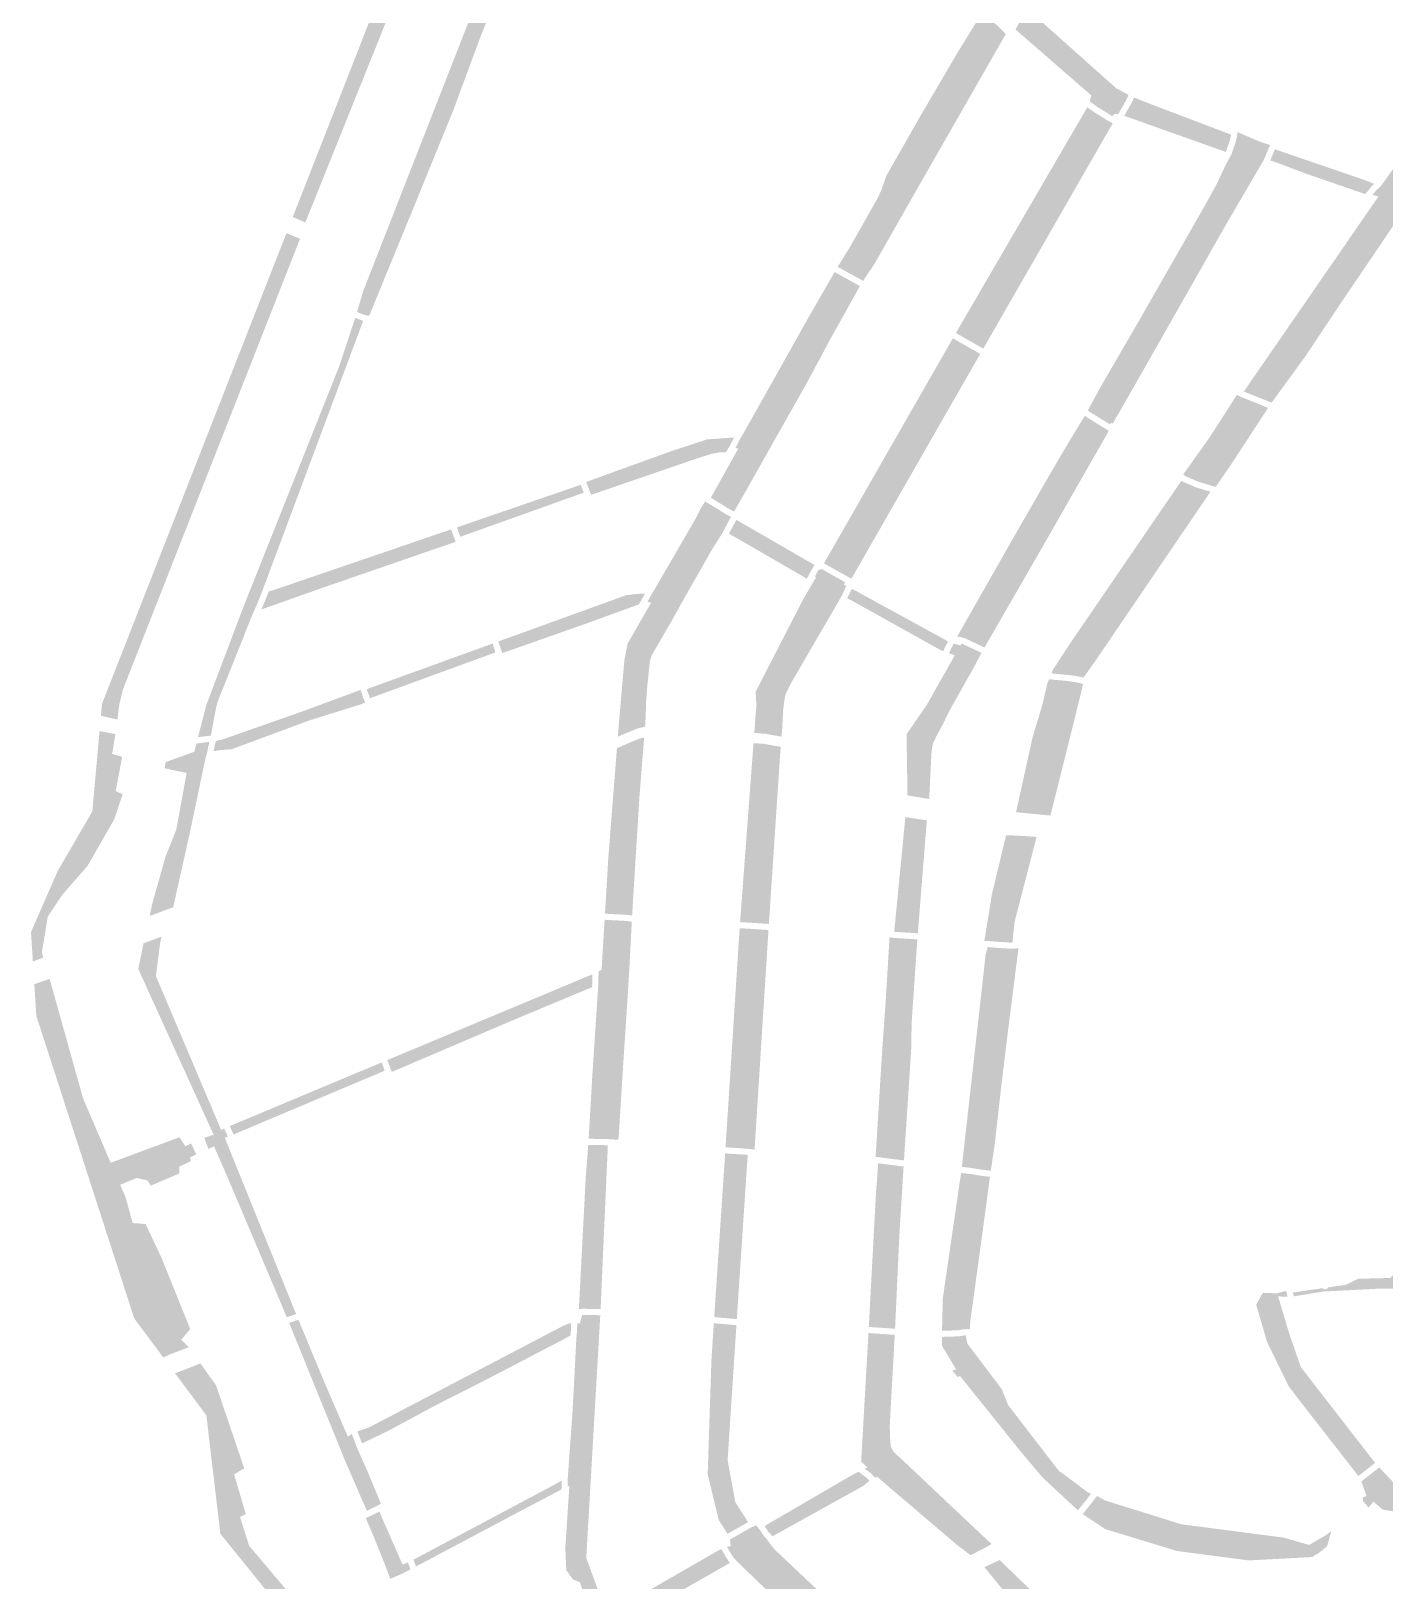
# Model space of a CAD drawing. Header units: inches. Extents: x 120082 to 125693, y 485659 to 489414.
# Drawn here: x 120082 to 121413, y 486638 to 488162 of the extents above; entities that cross this region are included whole.
import ezdxf

# ---------------------------------------------------------------- set-up
doc = ezdxf.new("R2010")
doc.units = ezdxf.units.IN
doc.header["$MEASUREMENT"] = 0

msp = doc.modelspace()

# ---------------------------------------------------------------- hatches: boundary and pattern name
for points in [[(120339.1593, 487978.9727), (120382.2287, 488088.8195), (120465.4155, 488301.3516), (120468.7251, 488302.6246), (120468.7413, 488302.6309), (120476.1343, 488283.3093), (120351.5389, 487973.6205), (120339.1593, 487978.9727)], [(120460.1432, 487993.4367), (120414.3008, 487881.8298), (120414.0523, 487881.8571), (120410.5638, 487882.4765), (120410.261, 487882.5302), (120402.7121, 487885.452), (120402.3985, 487885.5957), (120408.4233, 487906.1271), (120533.0836, 488224.5092), (120533.1197, 488224.4949), (120533.221, 488224.4597), (120533.3054, 488224.4311), (120542.9812, 488221.1759), (120543.1182, 488221.1297), (120543.2031, 488221.1025), (120543.3088, 488221.0725), (120549.5288, 488219.4301), (120524.8188, 488158.85), (120524.7893, 488158.7745), (120524.7844, 488158.7605), (120503.928, 488102.5517), (120503.9229, 488102.5377), (120503.9179, 488102.523), (120497.6867, 488085.46), (120460.1767, 487993.5185), (120460.174, 487993.512), (120460.1432, 487993.4367)], [(120911.6288, 487933.2955), (120900.1389, 487916.159), (120896.3331, 487918.3342), (120896.3172, 487918.3432), (120896.2751, 487918.3669), (120877.177, 487928.878), (120877.1364, 487928.9004), (120875.2012, 487930.0137), (120886.6992, 487948.6868), (120886.7064, 487948.6988), (120886.7556, 487948.7836), (120886.7978, 487948.8566), (120899.3566, 487970.8272), (120899.3638, 487970.8401), (120914.2886, 487997.2522), (120914.3221, 487997.3131), (120914.3838, 487997.435), (120917.5413, 488004.0447), (120917.5666, 488004.099), (120917.6417, 488004.2804), (120917.6572, 488004.3223), (120923.359, 488020.1704), (120957.443, 488079.8341), (120993.1337, 488140.7912), (120993.1369, 488140.7967), (120993.1754, 488140.8602), (121018.0344, 488181.0021), (121021.3184, 488177.5723), (121021.4118, 488177.4789), (121021.9308, 488176.9826), (121037.0265, 488162.5454), (121037.5638, 488162.0141), (121040.6029, 488159.0087), (120951.7101, 488003.7747), (120951.7057, 488003.7669), (120951.6677, 488003.6991), (120911.6288, 487933.2955)], [(121151.5577, 488081.0385), (121150.9523, 488080.0237), (121147.65, 488080.544), (121145.3794, 488078.0968), (121144.739, 488078.4252), (121130.9939, 488086.9754), (121123.9496, 488091.9654), (121123.0681, 488092.5943), (121124.7033, 488098.46), (121050.057, 488163.409), (121050.3502, 488163.9179), (121050.3539, 488163.9247), (121058.0866, 488177.424), (121058.1288, 488177.5002), (121058.154, 488177.55), (121061.346, 488183.7936), (121149.0411, 488105.6701), (121161.241, 488099.0016), (121161.1456, 488098.7834), (121158.6367, 488093.3111), (121151.5577, 488081.0385)], [(121257.0645, 488043.161), (121256.9557, 488042.9631), (121157.0199, 488078.4983), (121163.9046, 488090.4342), (121163.9513, 488090.5183), (121164.0328, 488090.6829), (121164.0383, 488090.6944), (121166.6114, 488096.3065), (121166.6166, 488096.318), (121166.6331, 488096.355), (121166.6784, 488096.4584), (121186.1786, 488088.792), (121262.1095, 488059.9982), (121262.062, 488059.3581), (121260.7373, 488053.9204), (121257.0645, 488043.161)], [(121145.7326, 488071.1722), (121018.3644, 487849.5703), (121015.0735, 487851.4691), (121015.0621, 487851.4757), (120991.4456, 487864.9561), (121120.6953, 488086.9169), (121127.5986, 488082.0268), (121127.7479, 488081.9276), (121141.6748, 488073.2643), (121141.7718, 488073.2083), (121141.8444, 488073.1663), (121141.8907, 488073.142), (121145.7326, 488071.1722)], [(121149.5897, 487782.8448), (121145.9799, 487775.9967), (121145.927, 487775.9029), (121144.5022, 487776.6143), (121142.8042, 487775.2282), (121142.0082, 487775.7488), (121141.9511, 487775.7853), (121141.9364, 487775.7944), (121125.1168, 487786.1262), (121124.9814, 487786.2172), (121121.1763, 487788.7716), (121134.5226, 487813.2358), (121134.5621, 487813.3059), (121134.5741, 487813.3276), (121172.4586, 487878.5455), (121172.5047, 487878.6239), (121172.5162, 487878.6438), (121172.5567, 487878.7156), (121180.5865, 487892.7849), (121236.6579, 487990.7943), (121236.6823, 487990.8373), (121236.6998, 487990.8689), (121247.8662, 488011.1562), (121247.8835, 488011.1879), (121247.9529, 488011.3263), (121257.0545, 488030.6836), (121262.4492, 488040.4997), (121262.4653, 488040.5297), (121262.5523, 488040.7058), (121262.6274, 488040.8872), (121262.6525, 488040.9571), (121262.6592, 488040.9755), (121266.4599, 488052.1097), (121266.4914, 488052.2073), (121266.5351, 488052.369), (121266.5424, 488052.3969), (121267.8936, 488057.9439), (121267.9508, 488058.1786), (121267.9574, 488058.2065), (121267.9958, 488058.3991), (121268.0216, 488058.5938), (121268.0277, 488058.666), (121268.3159, 488062.5389), (121290.3657, 488053.0926), (121290.4236, 488053.0683), (121290.5471, 488053.0174), (121290.6816, 488052.9715), (121290.733, 488052.9542), (121298.6331, 488050.3978), (121300.6668, 488049.6465), (121299.7575, 488047.9676), (121299.7495, 488047.9537), (121299.6627, 488047.7776), (121299.6317, 488047.7065), (121299.5373, 488047.4833), (121297.4959, 488042.6519), (121297.4657, 488042.5806), (121297.4447, 488042.53), (121297.4209, 488042.4705), (121295.7446, 488038.2944), (121295.6175, 488038.04), (121293.4756, 488033.7546), (121257.0988, 487971.4405), (121257.0563, 487971.3674), (121257.0389, 487971.3373), (121257.0007, 487971.2705), (121193.3886, 487859.3393), (121193.3869, 487859.3364), (121193.3489, 487859.2695), (121151.7852, 487786.3272), (121150.2617, 487783.9233), (121149.7096, 487783.0519), (121149.6964, 487783.0309), (121149.5981, 487782.8609), (121149.5897, 487782.8448)], [(121395.08, 488002.7369), (121393.8908, 488001.5555), (121334.4467, 488022.1192), (121334.3702, 488022.1471), (121303.9851, 488033.5871), (121303.7994, 488033.6502), (121303.6099, 488033.7011), (121303.598, 488033.7036), (121300.5122, 488034.4111), (121301.1296, 488035.6477), (121301.1665, 488035.7219), (121301.2159, 488035.8239), (121301.2671, 488035.9458), (121301.2914, 488036.0052), (121301.3125, 488036.0576), (121302.9929, 488040.2447), (121303.0137, 488040.2952), (121305.1025, 488045.2369), (121305.2737, 488045.5529), (121393.6715, 488015.284), (121402.9528, 488011.548), (121400.4686, 488009.368), (121400.3971, 488009.3032), (121400.2583, 488009.1644), (121400.1288, 488009.0168), (121400.0713, 488008.9446), (121395.9603, 488003.6115), (121395.08, 488002.7369)], [(121335.668, 487842.6758), (121302.0463, 487796.497), (121298.5342, 487797.8375), (121297.8969, 487798.0806), (121288.2491, 487801.9957), (121288.2319, 487802.0028), (121288.1787, 487802.0237), (121274.643, 487807.42), (121407.133, 487999.2143), (121401.3511, 488000.7759), (121404.6458, 488005.0499), (121408.0503, 488008.0375), (121408.1217, 488008.1022), (121408.2606, 488008.241), (121408.3512, 488008.3422), (121410.6499, 488011.0305), (121410.8489, 488011.2633), (121410.8887, 488011.3091), (121411.0082, 488011.4648), (121411.0111, 488011.4692), (121430.7393, 488039.0875), (121439.8044, 488030.7311), (121439.8388, 488030.6999), (121440.6712, 488029.9562), (121444.6796, 488026.3747), (121444.7326, 488026.3277), (121444.8174, 488026.2541), (121444.8273, 488026.2456), (121448.1301, 488023.5096), (121448.1936, 488023.4569), (121453.2053, 488018.3625), (121458.1716, 488013.0436), (121444.9824, 488000.9302), (121444.9615, 488000.9108), (121444.8226, 488000.772), (121444.6931, 488000.6245), (121444.6851, 488000.6145), (121429.4422, 487981.8904), (121429.4343, 487981.8804), (121429.3225, 487981.7347), (121429.2774, 487981.6699), (121383.264, 487913.7853), (121383.2204, 487913.7211), (121371.6943, 487896.7511), (121371.6511, 487896.6883), (121371.6362, 487896.666), (121371.5849, 487896.5882), (121335.668, 487842.6758)], [(120150.4556, 487488.6514), (120151.5116, 487500.385), (120332.9225, 487963.066), (120332.9988, 487963.0319), (120333.0131, 487963.0257), (120333.1111, 487962.9846), (120333.1801, 487962.9564), (120346.2699, 487957.6505), (120346.326, 487957.6265), (120172.0661, 487514.3886), (120168.48, 487499.3482), (120166.6404, 487484.9078), (120151.7203, 487488.3223), (120151.6313, 487488.3441), (120150.4556, 487488.6514)], [(120784.0477, 487708.1546), (120773.1977, 487689.3602), (120768.5681, 487691.8073), (120768.5525, 487691.8169), (120750.5513, 487702.9236), (120750.5416, 487702.9294), (120750.4586, 487702.9781), (120750.4266, 487702.9966), (120777.4242, 487751.44), (120774.6889, 487751.8378), (120779.3268, 487761.0771), (120780.2278, 487762.5703), (120782.2073, 487765.8508), (120782.2281, 487765.8861), (120782.2748, 487765.9669), (120782.3057, 487766.0208), (120805.0823, 487806.5631), (120813.8393, 487822.1506), (120813.8696, 487822.204), (120847.1378, 487881.4862), (120847.1545, 487881.5158), (120847.1846, 487881.5685), (120872.1283, 487924.8587), (120874.1683, 487923.6849), (120874.1949, 487923.67), (120874.2179, 487923.657), (120893.3546, 487913.1248), (120893.3606, 487913.1214), (120897.0075, 487911.0371), (120868.4634, 487859.9171), (120868.439, 487859.8737), (120868.4369, 487859.8697), (120844.2157, 487814.747), (120844.1836, 487814.6887), (120844.1814, 487814.6847), (120811.1317, 487756.2595), (120811.1285, 487756.254), (120811.0971, 487756.1976), (120808.5788, 487751.7238), (120798.1392, 487733.1781), (120798.1076, 487733.1214), (120784.0477, 487708.1546)], [(120408.3995, 487876.8167), (120308.5752, 487609.6634), (120308.6026, 487609.6653), (120307.7335, 487607.4972), (120303.9548, 487598.0703), (120301.9705, 487593.6967), (120299.9566, 487589.2578), (120299.9032, 487589.1299), (120299.8811, 487589.0763), (120298.218, 487584.9069), (120275.6308, 487528.2818), (120275.6263, 487528.2699), (120275.6045, 487528.2164), (120265.9133, 487504.2162), (120265.8877, 487504.1505), (120265.8246, 487503.9646), (120265.813, 487503.9257), (120264.2216, 487498.418), (120264.1822, 487498.2673), (120264.1656, 487498.1917), (120262.3466, 487489.381), (120262.3333, 487489.312), (120258.6506, 487469.0928), (120255.3097, 487468.7009), (120254.2865, 487468.5808), (120254.2357, 487468.5751), (120254.2305, 487468.5746), (120245.944, 487467.6178), (120254.2046, 487499.3561), (120289.9487, 487593.9608), (120384.6677, 487831.7661), (120400.5997, 487879.8352), (120408.3664, 487876.8289), (120408.392, 487876.8193), (120408.3995, 487876.8167)], [(120978.7849, 487780.6848), (120888.7765, 487623.5492), (120885.0617, 487625.3222), (120884.9463, 487625.3772), (120861.6713, 487638.4968), (120988.4442, 487859.7597), (120988.457, 487859.7525), (121012.0793, 487846.2688), (121015.3745, 487844.3675), (120978.7868, 487780.6882), (120978.7849, 487780.6848)], [(121260.4492, 487733.1391), (121247.073, 487713.8106), (121245.2907, 487714.1837), (121244.3179, 487714.3874), (121229.3782, 487718.9322), (121216.5714, 487724.4639), (121216.7578, 487724.7245), (121215.1704, 487726.1694), (121215.3815, 487726.4835), (121219.9545, 487732.6856), (121219.978, 487732.7179), (121219.9951, 487732.742), (121221.2364, 487734.5101), (121223.547, 487737.8006), (121223.5545, 487737.8116), (121223.5637, 487737.825), (121241.5421, 487763.1354), (121241.6219, 487763.2536), (121267.841, 487804.153), (121271.1547, 487802.4119), (121271.4979, 487802.2315), (121271.6544, 487802.1549), (121271.7823, 487802.1004), (121285.9925, 487796.4357), (121286.0097, 487796.4287), (121286.0631, 487796.4076), (121295.1627, 487792.7142), (121295.6694, 487792.5085), (121295.7279, 487792.4856), (121298.5704, 487791.4007), (121260.4927, 487733.2038), (121260.4492, 487733.1391)], [(121064.4164, 487633.4911), (121019.6295, 487555.7972), (121017.0428, 487556.9492), (121016.7959, 487557.059), (121000.7691, 487564.5656), (121000.5713, 487564.6583), (121000.5377, 487564.6738), (121000.3563, 487564.749), (121000.1704, 487564.8122), (121000.1108, 487564.8295), (120994.9589, 487566.2781), (120994.8288, 487566.3117), (120994.6362, 487566.3499), (120994.5143, 487566.3675), (120992.7737, 487566.5824), (121029.579, 487631.2821), (121049.4166, 487666.1543), (121049.4252, 487666.1691), (121092.0808, 487740.1692), (121099.905, 487753.2968), (121118.1733, 487783.5601), (121121.8225, 487781.1102), (121121.9097, 487781.054), (121121.9244, 487781.0449), (121122.027, 487780.9817), (121138.7593, 487770.7036), (121138.8771, 487770.6265), (121141.8422, 487768.6873), (121073.7335, 487649.6543), (121073.7288, 487649.6459), (121064.4164, 487633.4911)], [(120768.2281, 487752.5577), (120765.2192, 487747.4898), (120760.0162, 487747.6504), (120760.0098, 487747.6505), (120759.8198, 487747.6505), (120759.624, 487747.6376), (120759.4293, 487747.612), (120759.406, 487747.6077), (120751.7358, 487746.2815), (120751.5666, 487746.2473), (120751.377, 487746.1966), (120751.3551, 487746.1899), (120737.6516, 487741.9233), (120737.5683, 487741.896), (120632.7271, 487705.8614), (120631.085, 487709.9476), (120631.0281, 487710.0892), (120628.106, 487717.7158), (120628.1023, 487717.7255), (120627.8202, 487718.5282), (120709.2987, 487747.9942), (120734.2079, 487756.2671), (120746.2707, 487760.2734), (120768.6241, 487761.9268), (120773.2103, 487762.268), (120768.9263, 487753.7336), (120768.2281, 487752.5577)], [(120625.4087, 487707.9837), (120503.9593, 487664.6121), (120503.9502, 487664.6382), (120500.5833, 487673.7991), (120500.5782, 487673.8159), (120622.4482, 487715.7155), (120622.455, 487715.6961), (120622.4772, 487715.6349), (120622.4838, 487715.6176), (120625.4087, 487707.9837)], [(121128.4574, 487542.3268), (121116.9, 487526.0274), (121116.193, 487526.301), (121116.1676, 487526.3106), (121115.9817, 487526.3738), (121115.7921, 487526.4247), (121115.7021, 487526.4442), (121108.5478, 487527.8841), (121108.4454, 487527.9029), (121108.3239, 487527.9205), (121099.5531, 487529.0044), (121099.48, 487529.0125), (121099.4444, 487529.0152), (121092.0794, 487529.6546), (121089.1169, 487529.9502), (121085.3898, 487530.3538), (121086.3897, 487533.0355), (121104.0643, 487560.197), (121158.3037, 487639.4444), (121213.091, 487719.4925), (121213.1997, 487719.4198), (121213.3696, 487719.3216), (121213.5457, 487719.2348), (121213.5949, 487719.2129), (121227.1045, 487713.378), (121227.1541, 487713.3571), (121227.286, 487713.3031), (121227.4711, 487713.2402), (121241.8043, 487708.8799), (121196.185, 487641.8465), (121128.4574, 487542.3268)], [(120668.0679, 487472.0086), (120658.9522, 487468.0783), (120659.8279, 487479.4382), (120665.2874, 487542.7229), (120668.365, 487559.2916), (120691.6439, 487599.8206), (120688.1024, 487600.8135), (120691.7512, 487607.3796), (120691.7971, 487607.4593), (120692.6915, 487608.9583), (120693.288, 487609.9581), (120695.4699, 487613.6149), (120695.4984, 487613.663), (120695.5163, 487613.694), (120695.5685, 487613.7847), (120736.2795, 487683.9087), (120736.3256, 487683.9882), (120736.3773, 487684.079), (120736.4642, 487684.255), (120736.4673, 487684.2627), (120737.9418, 487687.5378), (120739.9955, 487691.507), (120744.7641, 487699.3274), (120747.4317, 487697.7974), (120747.4803, 487697.7673), (120765.5019, 487686.6481), (120765.6022, 487686.5905), (120765.6626, 487686.5558), (120765.6755, 487686.549), (120770.2561, 487684.1276), (120767.4435, 487678.9951), (120767.4321, 487678.9739), (120761.5176, 487667.9722), (120758.4961, 487663.0251), (120758.4676, 487662.9793), (120752.0314, 487652.8553), (120752.0159, 487652.8307), (120751.9578, 487652.7334), (120728.8205, 487612.2112), (120725.038, 487605.5868), (120725.022, 487605.5582), (120710.5824, 487579.6145), (120710.5546, 487579.566), (120710.5297, 487579.5225), (120692.2894, 487548.1417), (120692.2378, 487548.0491), (120692.1509, 487547.873), (120692.0758, 487547.6916), (120692.0183, 487547.5246), (120690.4929, 487542.6172), (120690.4871, 487542.5983), (120690.4361, 487542.4086), (120690.3978, 487542.2161), (120690.3732, 487542.0325), (120687.8528, 487517.4374), (120687.8517, 487517.4264), (120687.8458, 487517.3593), (120686.7873, 487503.4474), (120686.7825, 487503.3802), (120686.7746, 487503.2513), (120686.2572, 487487.4892), (120685.7817, 487479.015), (120685.6627, 487477.916), (120679.908, 487476.5007), (120678.2849, 487476.1014), (120678.0289, 487476.0312), (120677.719, 487475.9261), (120677.5982, 487475.8789), (120668.1669, 487472.0502), (120668.0679, 487472.0086)], [(120847.0312, 487627.5161), (120844.7681, 487623.4143), (120815.6827, 487640.3037), (120796.8631, 487651.232), (120796.8445, 487651.2427), (120768.1484, 487667.6337), (120772.7117, 487676.1219), (120775.5086, 487681.226), (120814.5072, 487658.7408), (120852.2868, 487636.9585), (120851.1315, 487635.0629), (120851.056, 487634.9318), (120850.9285, 487634.6966), (120847.226, 487627.869), (120847.0312, 487627.5161)], [(120371.9903, 487615.68), (120308.3319, 487593.194), (120309.4475, 487595.6524), (120309.5, 487595.7755), (120310.2839, 487597.7314), (120314.7052, 487608.7616), (120315.5757, 487610.8551), (120318.9751, 487611.7489), (120367.9564, 487628.4871), (120368.3339, 487628.6096), (120368.3901, 487628.628), (120368.46, 487628.6517), (120368.5199, 487628.6727), (120369.1923, 487628.9094), (120494.9011, 487671.87), (120494.9231, 487671.805), (120498.2992, 487662.6192), (120498.3036, 487662.6067), (120499.3083, 487659.6236), (120372.176, 487615.7437), (120372.0679, 487615.7068), (120372.0474, 487615.6998), (120371.9903, 487615.68)], [(120858.7308, 487633.2658), (120879.1702, 487621.7447), (120882.0885, 487620.0997), (120882.1467, 487620.0676), (120882.2694, 487620.0056), (120882.3969, 487619.9448), (120881.2978, 487617.3326), (120883.6198, 487616.1644), (120883.5816, 487616.0883), (120879.109, 487606.5302), (120879.013, 487606.3596), (120876.4201, 487601.7546), (120876.3996, 487601.7185), (120830.0004, 487521.9177), (120829.9554, 487521.84), (120829.9027, 487521.7473), (120829.8748, 487521.692), (120825.1656, 487512.434), (120825.1074, 487512.313), (120825.0426, 487512.1589), (120824.0208, 487509.5248), (120823.5102, 487508.2085), (120823.4998, 487508.181), (120823.4366, 487507.9952), (120823.3857, 487507.8055), (120823.3474, 487507.613), (120823.3362, 487507.5398), (120821.624, 487495.3233), (120821.6095, 487495.2017), (120821.5992, 487495.0673), (120820.5536, 487475.5285), (120819.9214, 487468.1747), (120816.9599, 487468.6133), (120816.1569, 487468.7548), (120803.8936, 487470.9177), (120803.841, 487470.9266), (120803.5166, 487470.9694), (120803.3932, 487470.9801), (120793.4148, 487471.7168), (120793.2115, 487471.7277), (120793.2082, 487471.7277), (120793.1391, 487471.7301), (120793.1445, 487472.0255), (120795.2001, 487499.361), (120794.4584, 487512.2288), (120820.6064, 487563.0785), (120840.508, 487601.7811), (120851.0563, 487619.962), (120854.0234, 487625.0762), (120852.7602, 487625.4866), (120856.2949, 487632.0047), (120856.5964, 487632.4993), (120858.0347, 487632.0028), (120858.7308, 487633.2658)], [(120625.5747, 487578.486), (120545.3191, 487550.2532), (120544.2022, 487552.9928), (120544.1966, 487553.0064), (120541.4176, 487561.5776), (120541.3843, 487561.6727), (120667.166, 487607.1786), (120677.8459, 487608.4396), (120685.6592, 487608.769), (120682.5332, 487603.1444), (120682.5101, 487603.1038), (120682.4864, 487603.0616), (120681.6396, 487601.5929), (120679.6757, 487598.1864), (120671.7942, 487595.2611), (120671.7739, 487595.2537), (120671.7617, 487595.2492), (120625.5747, 487578.486)], [(120979.1903, 487552.5831), (120979.0344, 487552.2954), (120975.7261, 487553.5472), (120888.466, 487602.1728), (120884.5193, 487603.9338), (120888.879, 487613.2503), (120889.0113, 487613.4231), (120894.069, 487610.8241), (120981.4167, 487563.0547), (120983.5662, 487561.8025), (120983.4518, 487561.5524), (120979.1903, 487552.5831)], [(120538.559, 487550.9469), (120415.117, 487505.8628), (120415.1004, 487505.9041), (120411.8931, 487514.7973), (120411.8919, 487514.8005), (120535.7404, 487559.631), (120538.5049, 487551.1056), (120538.5233, 487551.0507), (120538.559, 487550.9469)], [(120989.1334, 487559.5476), (120995.9199, 487557.8586), (120997.2062, 487559.4129), (120998.2492, 487559.1196), (121014.1248, 487551.6838), (121014.2766, 487551.6128), (121014.3101, 487551.5973), (121014.3286, 487551.5889), (121016.7184, 487550.5248), (121008.7989, 487535.637), (121008.7636, 487535.5724), (120985.2071, 487493.7955), (120985.175, 487493.737), (120985.1246, 487493.6385), (120978.7034, 487480.4901), (120972.1207, 487468.1463), (120972.119, 487468.1429), (120972.06, 487468.0237), (120972.0337, 487467.9703), (120969.1776, 487461.9911), (120969.1524, 487461.937), (120969.0772, 487461.7556), (120969.0141, 487461.5697), (120968.9686, 487461.4023), (120968.1343, 487457.9476), (120968.129, 487457.9254), (120968.0906, 487457.7329), (120968.0825, 487457.6805), (120967.5324, 487453.9457), (120967.5149, 487453.8034), (120967.5041, 487453.6596), (120965.1451, 487406.8774), (120959.2386, 487407.7685), (120958.8076, 487407.8422), (120944.7641, 487410.2415), (120944.7379, 487410.246), (120944.4134, 487410.2888), (120944.0869, 487410.3103), (120943.844, 487410.3104), (120942.907, 487470.3892), (120962.8151, 487499.3595), (120990.3566, 487548.0276), (120984.684, 487550.163), (120988.8813, 487558.9971), (120988.9, 487559.0371), (120989.1334, 487559.5476)], [(120268.9081, 487454.9234), (120261.3201, 487453.8907), (120262.5465, 487460.118), (120262.8776, 487461.2826), (120263.6077, 487463.8517), (120270.1616, 487465.3833), (120270.3491, 487465.4335), (120270.4726, 487465.4738), (120347.6165, 487492.5485), (120347.6617, 487492.5648), (120405.7697, 487514.0102), (120406.2579, 487512.7339), (120409.4753, 487503.8153), (120409.4887, 487503.7768), (120409.5151, 487503.7092), (120409.7784, 487503.0575), (120410.3887, 487501.5466), (120404.5459, 487499.3691), (120404.4389, 487499.3292), (120355.4374, 487484.0684), (120279.2996, 487455.8071), (120268.9081, 487454.9234)], [(121105.4304, 487474.3053), (121084.4364, 487390.5002), (121075.8891, 487391.3586), (121074.9518, 487391.4527), (121074.9435, 487391.4536), (121074.9264, 487391.4552), (121061.9839, 487392.6882), (121061.9614, 487392.6904), (121050.6018, 487393.8244), (121066.8642, 487467.4992), (121076.5085, 487499.3669), (121081.3662, 487520.4855), (121083.0638, 487524.5054), (121084.0795, 487524.4599), (121088.4834, 487523.9829), (121088.5085, 487523.9803), (121091.5029, 487523.6815), (121091.5058, 487523.6813), (121091.5416, 487523.678), (121098.8715, 487523.0423), (121107.4752, 487521.979), (121113.3321, 487520.8002), (121114.2664, 487520.6122), (121116.4858, 487519.7532), (121116.5111, 487519.7435), (121116.6773, 487519.687), (121116.3766, 487519.1331), (121116.3674, 487519.1162), (121116.2805, 487518.9402), (121116.2054, 487518.7589), (121116.1423, 487518.5729), (121116.0913, 487518.3833), (121116.0783, 487518.3246), (121114.906, 487512.8052), (121105.4419, 487474.3523), (121105.439, 487474.3403), (121105.4304, 487474.3053)], [(120083.5206, 487247.0161), (120081.6615, 487276.0179), (120108.1198, 487336.343), (120141.9866, 487394.5515), (120149.1039, 487473.6324), (120150.7795, 487473.28), (120150.8442, 487473.2662), (120150.8915, 487473.2568), (120150.9721, 487473.2414), (120164.6085, 487470.6005), (120164.6336, 487470.5957), (120164.6886, 487470.5856), (120161.4515, 487451.0405), (120171.3677, 487448.2334), (120164.9805, 487414.5753), (120171.8507, 487411.5115), (120163.676, 487387.0345), (120137.1715, 487340.8893), (120112.4478, 487312.6015), (120098.1786, 487291.1943), (120092.2976, 487256.0083), (120093.8083, 487250.9027), (120093.4789, 487250.7795), (120093.4706, 487250.7763), (120093.463, 487250.7735), (120083.5206, 487247.0161)], [(120674.9343, 487324.5369), (120672.9529, 487292.2055), (120667.6183, 487292.8841), (120667.5345, 487292.8936), (120667.4417, 487292.9008), (120667.4054, 487292.9036), (120646.2616, 487294.0736), (120649.571, 487349.2031), (120656.9246, 487442.9177), (120658.0726, 487456.9867), (120660.1794, 487457.729), (120660.2781, 487457.7648), (120660.4978, 487457.8534), (120671.9786, 487462.8036), (120679.1061, 487465.6971), (120681.0249, 487466.4761), (120684.7628, 487467.3954), (120684.4481, 487462.8952), (120684.4437, 487462.8385), (120684.4415, 487462.8101), (120680.2248, 487409.8274), (120680.2202, 487409.7705), (120680.2167, 487409.7182), (120680.2116, 487409.6316), (120678.046, 487374.7161), (120674.939, 487324.6225), (120674.9343, 487324.5369)], [(120257.0898, 487462.868), (120256.7554, 487461.6909), (120256.7413, 487461.6392), (120256.7048, 487461.5011), (120256.6835, 487461.3983), (120256.6658, 487461.3086), (120256.4077, 487459.9986), (120255.2523, 487454.1312), (120254.7053, 487452.0276), (120253.2101, 487446.2771), (120253.1921, 487446.2042), (120253.1777, 487446.1397), (120241.1889, 487389.1321), (120237.7678, 487372.8646), (120237.7624, 487372.8383), (120237.7544, 487372.7999), (120221.5121, 487300.3056), (120217.5638, 487298.8893), (120214.4512, 487297.7724), (120214.3795, 487297.7461), (120214.3716, 487297.7431), (120203.3993, 487293.5953), (120203.3913, 487293.5922), (120203.3874, 487293.5906), (120203.2905, 487293.5528), (120200.4264, 487292.3987), (120198.6509, 487292.5747), (120198.5482, 487292.6177), (120201.0308, 487304.1319), (120214.0504, 487350.2723), (120224.5105, 487376.2798), (120234.7397, 487432.376), (120213.1091, 487436.9792), (120214.1261, 487443.103), (120242.3848, 487453.2852), (120244.399, 487461.5065), (120245.1219, 487461.5036), (120245.2308, 487461.5051), (120245.4268, 487461.5179), (120245.4777, 487461.5234), (120254.2017, 487462.5309), (120254.8732, 487462.6085), (120254.924, 487462.6141), (120254.9294, 487462.6147), (120257.0898, 487462.868)], [(120813.2236, 487370.2552), (120807.4933, 487284.0203), (120803.6192, 487284.2657), (120803.5745, 487284.2686), (120779.1684, 487285.7923), (120779.1521, 487285.7939), (120792.2149, 487459.7035), (120792.4566, 487461.7457), (120792.7817, 487461.7351), (120802.4052, 487461.0246), (120815.2909, 487458.7521), (120815.3436, 487458.7431), (120815.4269, 487458.7301), (120816.9597, 487458.5031), (120819.1238, 487458.1826), (120818.5016, 487449.6701), (120818.4957, 487449.5941), (120818.4943, 487449.5741), (120813.2236, 487370.2552)], [(120961.2227, 487365.3712), (120953.9638, 487274.5579), (120950.2838, 487275.0057), (120950.2161, 487275.0131), (120950.1234, 487275.0207), (120950.1132, 487275.0216), (120930.7779, 487276.2608), (120930.7575, 487276.2638), (120941.7507, 487389.0129), (120957.2497, 487386.6631), (120957.3693, 487386.6465), (120957.6617, 487386.6094), (120962.8675, 487385.9482), (120961.2227, 487365.3712)], [(121047.0591, 487265.5649), (121046.6815, 487265.5248), (121033.4193, 487266.3546), (121033.3532, 487266.3595), (121023.8906, 487267.1626), (121023.5705, 487267.1898), (121023.4158, 487267.1989), (121023.333, 487267.2005), (121019.4356, 487267.2215), (121026.9025, 487313.4144), (121033.1251, 487338.9033), (121033.13, 487338.9229), (121033.1324, 487338.9327), (121038.7919, 487362.8115), (121040.7768, 487371.1857), (121044.0149, 487371.0786), (121045.4852, 487371.03), (121058.7624, 487370.387), (121070.7796, 487369.4387), (121049.1484, 487285.9534), (121047.0591, 487265.5649)], [(120659.9055, 487077.0102), (120659.3488, 487071.7636), (120649.4881, 487072.3901), (120649.4343, 487072.3935), (120649.3431, 487072.3978), (120649.3061, 487072.3989), (120633.219, 487072.7318), (120633.106, 487072.7341), (120633.0426, 487072.7348), (120630.2155, 487072.7336), (120633.7876, 487134.6557), (120633.7892, 487134.6803), (120639.3839, 487219.5163), (120639.3845, 487219.5256), (120639.77, 487225.1103), (120639.7756, 487225.2181), (120639.7769, 487225.2745), (120639.7951, 487226.5682), (120639.9224, 487235.5471), (120640.1154, 487237.4544), (120642.947, 487238.9935), (120645.9011, 487288.0837), (120645.9156, 487288.0829), (120666.9672, 487286.9178), (120666.9955, 487286.9143), (120672.6123, 487286.1998), (120670.2997, 487241.3289), (120668.795, 487215.7913), (120663.7694, 487139.4175), (120663.7687, 487139.4058), (120663.7639, 487139.3195), (120659.9055, 487077.0102)], [(120204.5317, 487232.7286), (120268.7107, 487081.4636), (120271.6828, 487082.8297), (120275.2653, 487074.8281), (120272.2395, 487073.8503), (120342.4671, 486900.333), (120333.5973, 486897.45), (120333.2664, 486897.3617), (120299.6301, 486976.7764), (120275.9141, 487032.7664), (120261.7318, 487065.2898), (120256.1922, 487062.7981), (120252.0665, 487073.6618), (120261.3221, 487076.7534), (120187.2275, 487239.6269), (120192.3423, 487264.9103), (120195.24, 487265.9806), (120195.2681, 487265.9904), (120195.273, 487265.9924), (120208.3753, 487270.9357), (120209.9212, 487271.4668), (120208.367, 487262.8108), (120204.5317, 487232.7286)], [(120807.1044, 487278.0323), (120793.3975, 487062.1066), (120787.1739, 487062.8444), (120787.1154, 487062.8509), (120787.0262, 487062.8582), (120787.0049, 487062.8598), (120764.8614, 487064.3806), (120764.8486, 487064.3812), (120778.7342, 487279.807), (120778.7404, 487279.8065), (120803.1533, 487278.2824), (120803.1978, 487278.2797), (120807.1044, 487278.0323)], [(120947.4189, 487159.6307), (120940.3514, 487051.4624), (120936.8878, 487051.8821), (120936.6976, 487051.9064), (120915.621, 487054.597), (120915.4386, 487054.6214), (120912.4341, 487055.0226), (120913.8752, 487077.1824), (120913.876, 487077.194), (120913.8807, 487077.2781), (120918.6501, 487155.2663), (120918.6518, 487155.2936), (120922.4197, 487208.8871), (120922.4259, 487208.9716), (120922.4279, 487209.0003), (120922.4325, 487209.0831), (120926.1808, 487270.8644), (120930.0349, 487270.305), (120930.1711, 487270.2884), (120930.2602, 487270.2812), (120930.2741, 487270.28), (120949.6438, 487269.0386), (120949.741, 487269.0267), (120953.5164, 487268.5673), (120947.9523, 487187.8293), (120947.9454, 487187.7407), (120947.9399, 487187.6334), (120947.9395, 487187.5901), (120947.4205, 487159.6574), (120947.4189, 487159.6307)], [(121046.6475, 487259.5159), (121046.844, 487259.5159), (121047.0398, 487259.5286), (121047.0631, 487259.5309), (121053.0954, 487260.171), (121052.8687, 487258.9697), (121052.8568, 487258.9028), (121052.8405, 487258.7913), (121042.443, 487176.936), (121042.4409, 487176.9182), (121035.9207, 487122.9978), (121035.9175, 487122.9731), (121035.9126, 487122.9327), (121029.7348, 487068.0338), (121025.7885, 487041.2893), (121017.9177, 487042.2165), (121017.8671, 487042.2248), (121007.4353, 487043.9467), (121007.2861, 487043.9671), (121007.2412, 487043.9725), (120997.3164, 487045.1044), (120997.3106, 487045.105), (121019.6022, 487243.9972), (121020.6065, 487253.3368), (121022.5692, 487261.2038), (121023.1818, 487261.2005), (121032.8708, 487260.3787), (121032.9121, 487260.3752), (121032.9783, 487260.3707), (121033.0667, 487260.3654), (121046.2892, 487259.5371), (121046.559, 487259.5201), (121046.6475, 487259.5159)], [(120211.7787, 486857.769), (120183.2617, 486896.0755), (120086.9531, 487193.4677), (120084.9488, 487224.7357), (120100.0081, 487229.9533), (120132.9011, 487112.4187), (120160.078, 487049.149), (120227.6464, 487074.2532), (120233.4282, 487065.5002), (120239.187, 487068.0742), (120244.1686, 487057.6446), (120244.2727, 487057.3348), (120237.8509, 487054.2754), (120239.1557, 487050.9616), (120227.3735, 487045.1918), (120227.7432, 487038.7022), (120199.4755, 487026.6286), (120196.1745, 487031.7702), (120185.7511, 487034.2248), (120169.4194, 487027.5193), (120174.5601, 487015.7331), (120181.6789, 486989.9131), (120194.3945, 486988.9444), (120210.1437, 486955.5308), (120238.3316, 486885.6339), (120229.4107, 486875.1818), (120236.7529, 486867.7651), (120219.1562, 486861.0642), (120219.1448, 486861.0597), (120218.987, 486860.9945), (120218.9748, 486860.9892), (120218.2101, 486860.647), (120211.7787, 486857.769)], [(120555.6073, 487189.2631), (120436.6394, 487138.4933), (120435.1509, 487141.9354), (120435.131, 487141.9897), (120432.1998, 487149.9875), (120432.191, 487150.0112), (120432.1699, 487150.0656), (120432.1512, 487150.1124), (120633.9057, 487234.4576), (120633.7779, 487225.4418), (120633.7136, 487224.51), (120633.525, 487221.7783), (120555.7884, 487189.3386), (120555.6897, 487189.2978), (120555.6674, 487189.2885), (120555.6073, 487189.2631)], [(120281.2593, 487077.1138), (120280.888, 487076.9523), (120280.8757, 487076.9821), (120277.1841, 487085.2273), (120277.1784, 487085.242), (120426.6121, 487147.7953), (120429.5461, 487139.7903), (120429.5548, 487139.7666), (120429.5989, 487139.6572), (120281.2593, 487077.1138)], [(120649.1107, 487066.401), (120641.9479, 486905.2669), (120641.9136, 486905.269), (120641.8782, 486905.27), (120624.7708, 486905.6326), (120624.6834, 486905.6345), (120624.5225, 486905.6336), (120624.3265, 486905.6209), (120624.2499, 486905.6123), (120620.5795, 486905.1564), (120624.1786, 486974.2369), (120624.182, 486974.2945), (120627.426, 487036.2873), (120627.4315, 487036.3684), (120628.7875, 487053.4006), (120628.7917, 487053.4576), (120628.7923, 487053.4651), (120629.8153, 487066.7326), (120632.8928, 487066.7339), (120633.0136, 487066.7341), (120649.1107, 487066.401)], [(120786.6223, 487056.8671), (120775.9479, 486895.4332), (120753.7817, 486897.4282), (120753.7125, 486897.4333), (120764.4558, 487058.3919), (120764.503, 487058.3904), (120786.541, 487056.8768), (120786.6223, 487056.8671)], [(120935.7794, 486976.7357), (120931.6194, 486886.0676), (120927.0483, 486886.2663), (120927.0435, 486886.2665), (120905.8225, 486887.7458), (120905.7743, 486887.7482), (120912.7289, 487017.5243), (120915.0124, 487048.6254), (120936.1375, 487045.9285), (120936.1564, 487045.9262), (120936.3425, 487045.9036), (120939.9717, 487045.4638), (120935.7817, 486976.7809), (120935.7794, 486976.7357)], [(121005.1958, 486885.9731), (121005.2086, 486885.7771), (121005.2242, 486885.6471), (121005.2282, 486885.6195), (121003.8518, 486885.6065), (121003.8026, 486885.6056), (121000.7611, 486885.5273), (121000.3965, 486885.5179), (121000.3765, 486885.5172), (121000.1806, 486885.5045), (121000.0165, 486885.4838), (120993.2919, 486884.4467), (120977.8068, 486883.9767), (120978.5692, 486915.9831), (120996.5428, 487039.1526), (120996.6426, 487039.1416), (121006.5316, 487038.0139), (121017.0088, 487036.2845), (121017.1464, 487036.2651), (121017.1629, 487036.2631), (121024.9509, 487035.3456), (121016.5273, 486972.7374), (121016.5162, 486972.6562), (121016.5151, 486972.6477), (121005.6599, 486893.6638), (121005.6464, 486893.5502), (121005.6375, 486893.4378), (121005.1997, 486886.2528), (121005.1959, 486886.1694), (121005.1958, 486885.9731)], [(121436.9146, 486937.364), (121442.6962, 486936.3011), (121442.7507, 486936.2907), (121448.8205, 486935.2924), (121449.0127, 486935.2671), (121449.2674, 486935.2528), (121454.3751, 486935.1848), (121454.5126, 486935.1861), (121454.5501, 486935.1875), (121463.4817, 486935.5898), (121465.1451, 486935.574), (121467.2416, 486935.5539), (121470.4289, 486935.1763), (121467.148, 486929.6864), (121465.9892, 486928.5482), (121462.9724, 486925.5979), (121407.4833, 486925.3743), (121353.264, 486922.6058), (121323.784, 486917.8423), (121323.7829, 486917.8517), (121323.7456, 486918.04), (121323.7446, 486918.0443), (121322.8702, 486921.8247), (121323.2216, 486921.609), (121352.1924, 486925.8554), (121352.214, 486925.8231), (121352.3334, 486925.6672), (121352.4628, 486925.5196), (121352.6017, 486925.3806), (121352.7492, 486925.2512), (121352.9049, 486925.1318), (121353.0681, 486925.0225), (121353.2382, 486924.9244), (121353.4143, 486924.8374), (121353.5956, 486924.7623), (121353.7816, 486924.6991), (121353.9712, 486924.6482), (121354.1637, 486924.6098), (121354.3584, 486924.5842), (121354.5543, 486924.5714), (121354.7506, 486924.5713), (121354.9466, 486924.584), (121355.1412, 486924.6096), (121355.3338, 486924.6479), (121355.5234, 486924.6986), (121355.7094, 486924.7617), (121355.8909, 486924.8368), (121356.0668, 486924.9236), (121356.2369, 486925.0217), (121356.4002, 486925.1307), (121356.5561, 486925.2502), (121356.7036, 486925.3796), (121356.8425, 486925.5184), (121356.9721, 486925.6661), (121357.0916, 486925.8218), (121357.2007, 486925.9851), (121357.2989, 486926.155), (121357.3859, 486926.331), (121357.461, 486926.5125), (121357.5023, 486926.6337), (121375.1582, 486929.2218), (121387.1238, 486935.0819), (121418.7586, 486935.8792), (121420.8116, 486938.3217), (121422.977, 486938.164), (121423.0224, 486938.1612), (121436.5227, 486937.3864), (121436.9146, 486937.364)], [(121316.4091, 486923.1312), (121317.7201, 486917.4626), (121308.3615, 486917.7604), (121318.8621, 486882.5947), (121330.7914, 486848.1649), (121402.2443, 486756.0822), (121403.8596, 486754.1161), (121387.5218, 486741.3049), (121387.3273, 486741.1956), (121326.6788, 486819.0245), (121322.4716, 486824.6008), (121322.4511, 486824.6278), (121318.7292, 486829.492), (121297.4729, 486873.1717), (121286.8093, 486909.3955), (121293.1894, 486921.113), (121307.4427, 486920.8599), (121316.3629, 486923.2472), (121316.4091, 486923.1312)], [(120370.6551, 486832.508), (120393.328, 486779.964), (120397.2987, 486782.4547), (120400.5219, 486774.0665), (120400.7458, 486773.4698), (120402.7913, 486768.0188), (120402.8582, 486767.8565), (120402.8668, 486767.8362), (120412.8149, 486745.43), (120425.9309, 486714.0115), (120421.8609, 486711.8431), (120421.655, 486711.7334), (120412.0644, 486706.9388), (120390.6543, 486756.1045), (120335.5792, 486891.7852), (120344.5232, 486894.6916), (120344.6517, 486894.7367), (120344.7077, 486894.7584), (120344.7483, 486894.7745), (120370.6551, 486832.508)], [(120432.702, 486785.4241), (120407.2568, 486773.1986), (120406.1355, 486776.1868), (120406.1274, 486776.2077), (120405.9355, 486776.7073), (120402.7349, 486785.0369), (120413.8228, 486788.7663), (120605.8917, 486889.2128), (120611.6012, 486891.454), (120613.0519, 486891.4511), (120612.615, 486882.2515), (120612.6138, 486882.239), (120612.3489, 486879.514), (120608.4056, 486877.1111), (120546.1863, 486844.6047), (120504.0086, 486822.9095), (120503.9789, 486822.8945), (120503.9371, 486822.8737), (120479.9973, 486810.894), (120479.9263, 486810.8572), (120479.9175, 486810.8523), (120432.702, 486785.4241)], [(120641.6413, 486899.273), (120627.8452, 486660.7154), (120639.7758, 486628.0641), (120646.4653, 486615.5223), (120646.4404, 486615.509), (120632.0827, 486607.6736), (120629.8413, 486614.8033), (120621.4665, 486636.7369), (120614.845, 486639.5536), (120608.2323, 486648.4789), (120607.2324, 486670.161), (120611.2497, 486731.5641), (120609.7024, 486731.0697), (120609.5858, 486738.2267), (120609.6645, 486739.2542), (120609.9217, 486742.6152), (120609.9267, 486742.6808), (120609.9277, 486742.6962), (120614.3896, 486805.1168), (120614.3952, 486805.1979), (120614.3988, 486805.2549), (120614.4023, 486805.3127), (120618.1829, 486877.5083), (120618.5947, 486881.7449), (120618.6018, 486881.8439), (120618.6054, 486881.8928), (120619.0461, 486891.1718), (120619.0827, 486891.442), (120621.722, 486891.4392), (120623.8112, 486899.511), (120624.7736, 486899.6305), (120641.6413, 486899.273)], [(120766.8473, 486684.2958), (120766.823, 486684.2795), (120758.2033, 486697.8522), (120747.2903, 486742.7467), (120748.587, 486782.3713), (120750.9552, 486854.6792), (120753.32, 486891.4447), (120775.481, 486889.4503), (120775.484, 486889.45), (120775.5545, 486889.4438), (120766.9012, 486756.7528), (120774.5018, 486715.4307), (120787.0089, 486695.8231), (120766.942, 486684.3523), (120766.8473, 486684.2958)], [(120938.6908, 486757.0964), (121026.4451, 486674.3137), (121021.5901, 486671.4537), (121020.7641, 486671.0239), (121007.2028, 486663.9677), (121007.1739, 486663.9526), (121007.0038, 486663.8545), (121006.8406, 486663.7454), (121006.6848, 486663.6259), (121006.5371, 486663.4965), (121006.3982, 486663.3577), (121006.2688, 486663.2102), (121006.1955, 486663.1147), (120992.3255, 486673.6019), (120913.9817, 486740.3802), (120911.8853, 486739.6439), (120910.9833, 486740.608), (120910.877, 486740.716), (120906.8033, 486744.6491), (120906.7711, 486744.6807), (120906.6236, 486744.8103), (120906.4834, 486744.9183), (120906.4679, 486744.9299), (120901.7359, 486748.3691), (120904.3123, 486749.6043), (120898.2496, 486755.3876), (120905.4434, 486881.7564), (120905.4588, 486881.7559), (120926.6655, 486880.2776), (120926.6996, 486880.2756), (120926.7437, 486880.2731), (120931.3154, 486880.0744), (120928.8866, 486836.3022), (120928.8826, 486836.2354), (120927.7962, 486816.5929), (120927.7929, 486816.5261), (120927.7444, 486815.6527), (120927.5551, 486812.245), (120927.5517, 486812.1772), (120927.3142, 486807.9402), (120927.3108, 486807.8728), (120927.2489, 486806.7502), (120926.4034, 486791.4333), (120926.4004, 486791.3668), (120926.399, 486791.2287), (120926.5238, 486781.692), (120926.5251, 486781.634), (120926.5304, 486781.5292), (120927.0062, 486774.4827), (120927.0138, 486774.3915), (120927.0205, 486774.3369), (120927.4892, 486770.3167), (120927.5088, 486770.1769), (120927.547, 486769.9843), (120927.5977, 486769.7946), (120927.6609, 486769.6087), (120927.7359, 486769.4272), (120927.7888, 486769.3166), (120928.9175, 486767.0725), (120928.9516, 486767.0069), (120929.0496, 486766.8368), (120929.1147, 486766.7365), (120930.6386, 486764.4895), (120930.6824, 486764.4264), (120930.802, 486764.2707), (120930.9313, 486764.1231), (120931.0702, 486763.9842), (120931.1101, 486763.9474), (120938.6437, 486757.14), (120938.6908, 486757.0964)], [(121001.0721, 486879.5326), (121002.7126, 486871.3429), (121036.5347, 486826.6919), (121042.8689, 486810.8705), (121092.9328, 486745.913), (121097.0695, 486743.292), (121121.3954, 486724.9772), (121124.4694, 486723.9921), (121119.0668, 486716.8686), (121111.4833, 486707.4895), (121107.6837, 486710.9402), (121076.505, 486739.9089), (121054.0593, 486766.6216), (120995.5527, 486839.4693), (120993.3475, 486838.421), (120992.7774, 486839.0587), (120992.7604, 486839.0779), (120989.5369, 486842.7469), (120987.8078, 486844.9922), (120991.7686, 486845.7932), (120977.7231, 486869.3119), (120977.7323, 486877.9697), (120977.8434, 486877.9743), (120993.6582, 486878.4545), (120993.6646, 486878.4546), (120993.8604, 486878.4673), (120994.0244, 486878.4885), (120994.0552, 486878.4928), (121000.7423, 486879.524), (121001.0721, 486879.5326)], [(120330.4445, 486607.1828), (120267.9285, 486684.4084), (120254.1701, 486800.8253), (120223.3177, 486842.2688), (120229.1815, 486844.3185), (120229.2476, 486844.3424), (120229.2925, 486844.3606), (120230.0804, 486844.6715), (120247.6038, 486851.5858), (120247.6698, 486851.6127), (120248.2923, 486851.8756), (120263.7415, 486830.2882), (120291.4126, 486748.6675), (120281.4817, 486742.8067), (120292.7299, 486704.3698), (120292.9018, 486703.7825), (120287.3037, 486700.9734), (120296.1839, 486672.6711), (120340.5644, 486620.1412), (120343.1291, 486616.4453), (120343.0925, 486616.4195), (120343.0699, 486616.4033), (120330.4445, 486607.1828)], [(121559.8335, 486797.3027), (121548.9406, 486776.9799), (121548.8531, 486776.8027), (121548.8043, 486776.6887), (121546.4075, 486770.7633), (121546.3813, 486770.6959), (121546.3526, 486770.6165), (121543.72, 486762.9809), (121543.6925, 486762.9011), (121543.6571, 486762.7949), (121543.6337, 486762.7142), (121541.357, 486754.3846), (121541.3371, 486754.3079), (121541.2102, 486753.7904), (121539.4878, 486746.7655), (121539.4798, 486746.7318), (121533.8884, 486722.6913), (121533.8809, 486722.6563), (121530.5014, 486707.3272), (121530.4939, 486707.2908), (121530.4632, 486707.1346), (121530.4567, 486707.0888), (121530.4304, 486706.9136), (121520.81, 486707.7765), (121502.9927, 486697.8387), (121445.9693, 486702.7323), (121411.3647, 486708.1082), (121402.0936, 486715.9378), (121397.4949, 486710.2508), (121396.7331, 486710.9215), (121392.1047, 486716.2311), (121391.7717, 486718.4552), (121391.594, 486719.9451), (121395.3417, 486721.6362), (121390.2185, 486735.9374), (121390.6062, 486736.1555), (121390.6626, 486736.1876), (121390.7761, 486736.2538), (121390.9395, 486736.3629), (121391.0434, 486736.4418), (121391.0955, 486736.4822), (121407.6148, 486749.4361), (121407.6496, 486749.4634), (121407.6666, 486749.477), (121407.8381, 486749.6158), (121417.6524, 486739.2983), (121432.4996, 486723.1414), (121452.1146, 486731.0306), (121469.1849, 486746.314), (121521.6422, 486783.2551), (121522.7635, 486782.8914), (121534.7632, 486801.7812), (121538.0088, 486804.3295), (121537.3423, 486808.4732), (121549.5871, 486824.3682), (121548.727, 486826.0877), (121548.0012, 486828.5404), (121551.8049, 486838.4679), (121553.7741, 486836.8371), (121553.7838, 486836.8291), (121553.8337, 486836.7889), (121556.7469, 486834.4993), (121556.8526, 486834.4199), (121556.9629, 486834.3445), (121560.6388, 486831.9503), (121560.6913, 486831.9159), (121560.8612, 486831.8177), (121561.0199, 486831.739), (121561.0373, 486831.7307), (121569.2957, 486827.9226), (121569.4933, 486827.8315), (121569.5108, 486827.8235), (121569.6923, 486827.7483), (121569.8781, 486827.6851), (121569.9484, 486827.6647), (121576.3729, 486825.884), (121559.8811, 486797.3882), (121559.8335, 486797.3027)], [(120464.9792, 486654.6518), (120460.2636, 486652.2081), (120460.2228, 486652.3607), (120460.1796, 486652.492), (120458.1692, 486658.1695), (120458.1493, 486658.2242), (120458.0836, 486658.3843), (120457.8891, 486658.8233), (120458.6115, 486659.2927), (120596.5933, 486732.6898), (120603.61, 486736.6422), (120603.7147, 486730.2168), (120603.5581, 486728.3476), (120603.5301, 486728.0127), (120580.6806, 486715.9857), (120561.5481, 486705.9154), (120561.5387, 486705.9104), (120464.9792, 486654.6518)], [(120811.4121, 486682.1284), (120810.8992, 486681.9331), (120810.5254, 486682.4968), (120810.4641, 486682.5859), (120810.3446, 486682.7417), (120810.2171, 486682.8873), (120807.1071, 486686.2157), (120803.629, 486691.5219), (120803.5589, 486691.6242), (120803.4446, 486691.7736), (120803.4402, 486691.7789), (120805.0241, 486693.077), (120873.5313, 486732.9384), (120889.3856, 486742.1634), (120895.8471, 486745.4595), (120896.5485, 486744.7643), (120896.6094, 486744.7057), (120896.7568, 486744.5762), (120896.8969, 486744.468), (120902.7861, 486740.1876), (120906.4794, 486736.6206), (120900.3456, 486731.4839), (120874.5371, 486717.1609), (120811.4121, 486682.1284)], [(121313.8532, 486680.633), (121338.8215, 486673.4416), (121355.3836, 486683.0536), (121360.7138, 486686.9263), (121360.4638, 486685.9307), (121359.1529, 486681.4327), (121359.1373, 486681.3792), (121359.1219, 486681.3237), (121357.3396, 486674.9385), (121356.4543, 486671.9803), (121348.8433, 486665.8182), (121341.8323, 486661.4932), (121279.4741, 486658.2134), (121208.9735, 486667.4523), (121138.4822, 486688.9204), (121116.2133, 486703.7956), (121123.748, 486713.1145), (121123.7623, 486713.1321), (121123.8194, 486713.2059), (121123.868, 486713.2699), (121129.755, 486721.0317), (121130.2588, 486721.5246), (121138.4914, 486717.0601), (121213.3216, 486693.7041), (121313.8532, 486680.633)], [(120429.8355, 486693.4864), (120447.1063, 486654.2549), (120452.504, 486656.1644), (120452.5514, 486656.0575), (120454.4401, 486650.7235), (120454.5203, 486650.2693), (120454.6927, 486649.2929), (120449.9519, 486646.7673), (120444.9726, 486644.3831), (120435.1129, 486640.0774), (120428.4959, 486657.4109), (120428.4767, 486657.4598), (120418.1205, 486683.2242), (120418.0888, 486683.2999), (120410.9022, 486699.8548), (120414.4723, 486701.4377), (120414.4803, 486701.4413), (120414.5016, 486701.4509), (120414.6057, 486701.5005), (120424.2337, 486706.3138), (120429.8355, 486693.4864)], [(120874.3461, 486568.9922), (120872.2247, 486567.1056), (120819.1595, 486616.3647), (120799.178, 486634.9129), (120776.1907, 486657.1672), (120773.0178, 486660.6099), (120772.9315, 486660.7036), (120769.705, 486665.6641), (120766.397, 486671.547), (120770.1304, 486672.4225), (120769.0637, 486678.2763), (120770.2013, 486679.3035), (120789.9374, 486690.5853), (120790.2608, 486690.7161), (120794.9996, 486692.6331), (120798.6959, 486688.1017), (120798.7104, 486688.0796), (120802.1902, 486682.7715), (120802.2303, 486682.7111), (120802.2997, 486682.6084), (120802.4191, 486682.4526), (120802.5477, 486682.306), (120804.9992, 486679.6821), (120805.662, 486678.9729), (120808.233, 486675.0967), (120808.2819, 486675.0232), (120808.3424, 486674.9336), (120808.4346, 486674.8129), (120808.4618, 486674.7777), (120812.85, 486669.2629), (120812.8781, 486669.2284), (120813.0075, 486669.0807), (120813.1385, 486668.949), (120865.7309, 486619.3176), (120881.7377, 486604.212), (120898.843, 486588.0698), (120893.921, 486583.8158), (120893.5869, 486583.5635), (120883.5381, 486575.9718), (120874.7659, 486569.3447), (120874.7052, 486569.2984), (120874.6104, 486569.2248), (120874.5194, 486569.1461), (120874.4624, 486569.0957), (120874.3461, 486568.9922)], [(120682.2878, 486607.6479), (120666.8904, 486598.3282), (120666.5649, 486598.9756), (120666.0974, 486599.9057), (120666.0632, 486599.9719), (120665.9647, 486600.1425), (120663.0498, 486604.8287), (120662.3889, 486606.4243), (120662.2196, 486606.833), (120662.198, 486606.8839), (120660.3384, 486611.1487), (120660.0786, 486611.7561), (120660.4453, 486612.0201), (120756.4925, 486667.243), (120760.6979, 486669.4432), (120760.7094, 486669.4202), (120760.7405, 486669.3633), (120764.4904, 486662.6954), (120764.5225, 486662.6392), (120764.5887, 486662.5256), (120764.6226, 486662.4738), (120768.0388, 486657.2202), (120768.109, 486657.1171), (120768.1146, 486657.1091), (120768.2341, 486656.9532), (120768.3477, 486656.8227), (120769.2793, 486655.8117), (120714.512, 486624.6265), (120714.4965, 486624.6182), (120682.4432, 486607.7359), (120682.4277, 486607.7277), (120682.3629, 486607.6908), (120682.2878, 486607.6479)], [(121313.6051, 486474.0716), (121313.4988, 486473.6358), (121313.2918, 486473.6671), (121158.6836, 486507.0812), (121037.2813, 486630.1952), (121035.3119, 486632.1925), (121019.5042, 486651.5999), (121033.5043, 486658.0776), (121034.6187, 486658.5514), (121062.1385, 486631.7714), (121171.6811, 486525.1734), (121183.692, 486522.5653), (121289.7102, 486499.5199), (121317.6788, 486490.1666), (121317.6339, 486490.0344), (121317.5697, 486489.8036), (121313.6142, 486474.1083), (121313.6051, 486474.0716)]]:
    msp.add_hatch(color=256).paths.add_polyline_path(points, flags=0)

doc.saveas('drawing.dxf')
